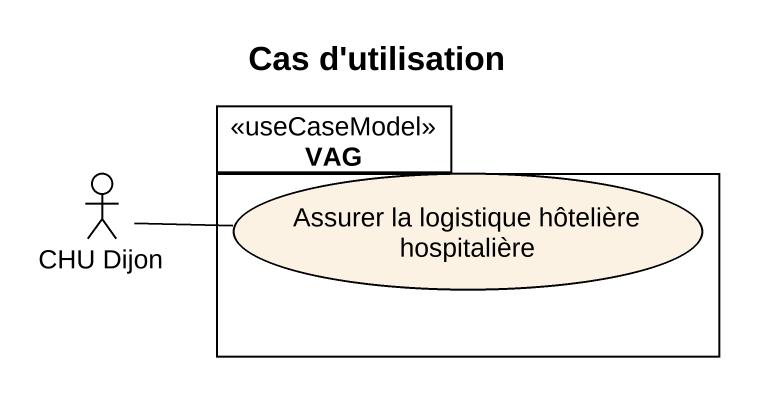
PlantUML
@startuml
title Cas d'utilisation
actor "CHU Dijon" as CHU_Dijon
package VAG <<useCaseModel>> {
  usecase "Assurer la logistique hôtelière hospitalière" as Assurer_la_logistique
}
CHU_Dijon -right- Assurer_la_logistique
@enduml
